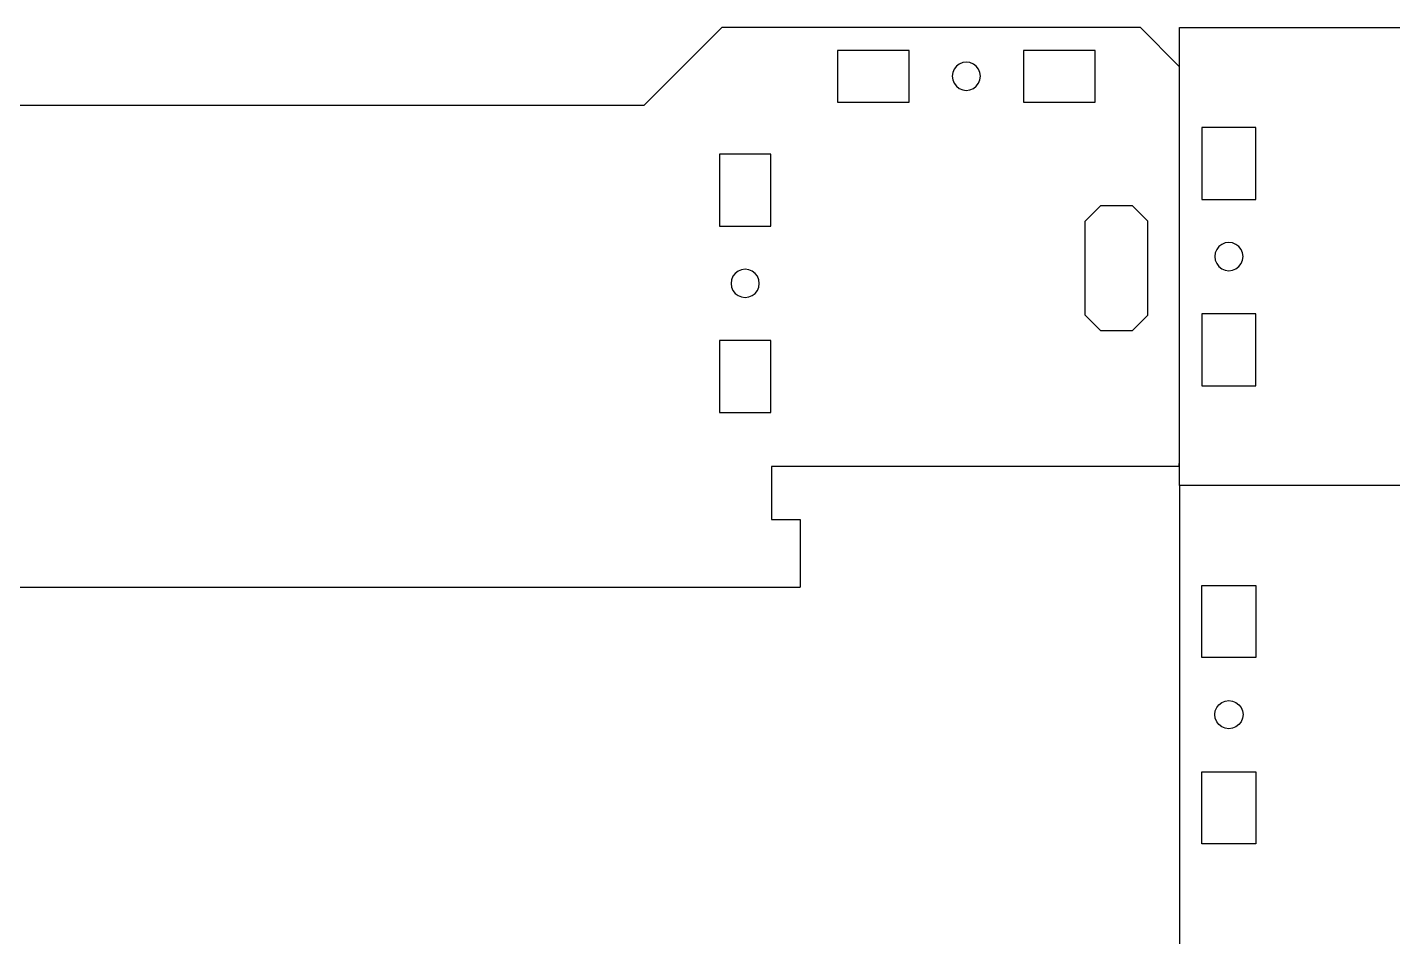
# Model space of a CAD drawing. Extents: x 0 to 941, y 0 to 539.
# Drawn here: x 222.3 to 396.7, y 421.9 to 538.9 of the extents above; entities that cross this region are included whole.
import ezdxf

# ---------------------------------------------------------------- set-up
doc = ezdxf.new("R2010")
doc.units = 0
doc.layers.add('Layer_1', color=7, linetype='CONTINUOUS')

msp = doc.modelspace()

# ---------------------------------------------------------------- linework, layer by layer
at = {"layer": 'Layer_1', "color": 2}
for points in [[(311.027431, 538.930603), (301.047404, 528.930679)], [(311.027431, 538.930603), (364.420489, 538.930603)], [(364.420489, 538.930603), (369.410488, 533.930641)], [(369.410488, 533.930641), (369.410488, 483.231028)], [(301.047404, 528.930679), (27.096156, 528.930679)], [(369.401259, 482.831034), (369.410573, 483.231028)], [(317.314834, 482.831034), (317.314834, 476.081097)], [(369.401259, 482.831034), (317.314834, 482.831034)], [(317.314834, 476.081097), (320.998201, 476.081097)], [(320.998201, 476.081097), (320.998201, 467.431155)], [(45.060164, 467.431155), (320.998201, 467.431155)]]:
    msp.add_lwpolyline(points, dxfattribs=at)
at = {"layer": 'Layer_1', "color": 5}
for points in [[(369.457619, 538.902211), (400.457416, 538.902211)], [(369.457619, 480.40223), (369.457619, 538.902211)], [(369.455728, 480.402145), (369.455728, 421.902163)]]:
    msp.add_lwpolyline(points, dxfattribs=at)
at = {"layer": 'Layer_1', "color": 7}
for points in [[(325.748029, 529.380683), (334.929621, 529.380683), (334.929621, 535.980647), (325.748029, 535.980647), (325.748029, 529.380683)], [(349.500416, 535.980647), (349.500416, 529.380683), (358.682064, 529.380683), (358.682064, 535.980647), (349.500416, 535.980647)], [(340.943551, 533.954658), (340.657801, 533.581504)], [(341.315971, 534.241001), (340.943551, 533.954658)], [(341.749634, 534.420974), (341.315971, 534.241001)], [(342.215018, 534.482386), (341.749634, 534.420974)], [(342.680403, 534.420974), (342.215018, 534.482386)], [(343.114066, 534.241001), (342.680403, 534.420974)], [(343.486486, 533.954658), (343.114066, 534.241001)], [(343.772236, 533.581504), (343.486486, 533.954658)], [(340.478166, 533.146967), (340.416896, 532.680651)], [(340.416896, 532.680651), (340.478166, 532.214335)], [(340.657801, 533.581504), (340.478166, 533.146967)], [(340.478166, 532.214335), (340.657801, 531.779797)], [(343.95187, 533.146967), (343.772236, 533.581504)], [(343.772236, 531.779797), (343.95187, 532.214335)], [(344.013141, 532.680651), (343.95187, 533.146967)], [(343.95187, 532.214335), (344.013141, 532.680651)], [(340.657801, 531.779797), (340.943551, 531.406671)], [(340.943551, 531.406671), (341.315971, 531.120329)], [(341.315971, 531.120329), (341.749634, 530.940356)], [(341.749634, 530.940356), (342.215018, 530.878944)], [(342.215018, 530.878944), (342.680403, 530.940356)], [(342.680403, 530.940356), (343.114066, 531.120329), (343.486486, 531.406671)], [(343.486486, 531.406671), (343.772236, 531.779797)], [(372.307612, 526.15223), (372.307612, 516.952237)], [(379.207466, 526.15223), (372.307612, 526.15223)], [(372.307612, 516.952237), (379.207466, 516.952237), (379.207466, 526.15223)], [(310.678209, 522.730737), (310.678209, 513.530801)], [(317.264994, 522.730737), (310.678209, 522.730737)], [(317.264994, 513.530801), (317.264994, 522.730737)], [(359.393744, 516.178779), (357.397727, 514.178783)], [(359.393744, 516.178779), (363.385749, 516.178779)], [(363.385749, 500.182931), (365.381738, 502.182899), (365.381738, 514.178783), (363.385749, 516.178779)], [(310.678209, 513.530801), (317.264994, 513.530801)], [(357.397727, 502.182899), (357.397727, 514.178783)], [(374.856756, 511.212571), (374.483602, 510.926256)], [(375.291237, 511.392572), (374.8567, 511.212571)], [(375.757638, 511.453955), (375.291294, 511.392572)], [(376.223897, 511.392572), (375.757581, 511.453955)], [(376.658491, 511.212571), (376.223953, 511.392572)], [(377.031645, 510.926256), (376.658491, 511.212571)], [(373.955846, 509.652221), (374.01723, 509.185905)], [(374.017286, 510.118565), (373.955903, 509.652221)], [(374.197287, 510.553102), (374.017286, 510.118565)], [(374.483602, 510.926256), (374.197287, 510.553102)], [(377.317931, 510.553102), (377.031645, 510.926256)], [(377.497876, 510.118565), (377.317875, 510.553102)], [(377.559316, 509.652221), (377.497933, 510.118565)], [(377.497933, 509.185905), (377.559316, 509.652221)], [(312.700134, 507.504848), (312.414384, 507.131722)], [(313.506189, 504.490545), (313.971601, 504.429134), (314.436986, 504.490545), (314.870648, 504.670547), (315.243069, 504.956861), (315.528819, 505.329987), (315.708453, 505.764553), (315.769724, 506.230841), (315.708453, 506.697185), (315.528819, 507.131722), (315.243069, 507.504848), (314.870648, 507.791191), (314.436986, 507.971164), (313.971601, 508.032575), (313.506189, 507.971164), (313.072526, 507.791191), (312.700134, 507.504848)], [(374.017286, 509.185905), (374.197287, 508.751367)], [(374.197287, 508.751367), (374.483602, 508.378213)], [(374.483602, 508.378213), (374.856756, 508.091899), (375.291294, 507.911897)], [(375.291294, 507.911897), (375.757638, 507.850514)], [(375.757581, 507.850514), (376.223897, 507.911897)], [(376.223953, 507.911897), (376.658491, 508.091899)], [(376.658491, 508.091899), (377.031645, 508.378213)], [(377.031645, 508.378213), (377.317931, 508.751367)], [(377.317931, 508.751367), (377.497933, 509.185905)], [(312.414384, 507.131722), (312.234721, 506.697185), (312.173479, 506.230841)], [(312.173479, 506.230841), (312.234721, 505.764553)], [(312.234721, 505.764553), (312.414384, 505.329987)], [(312.414384, 505.329987), (312.700134, 504.956861)], [(312.700134, 504.956861), (313.072526, 504.670547)], [(313.072526, 504.670547), (313.506189, 504.490545)], [(379.207466, 502.352232), (372.307612, 502.352232)], [(372.307612, 502.352232), (372.307612, 493.152239)], [(379.207466, 493.152239), (379.207466, 502.352232)], [(357.397727, 502.182899), (359.393744, 500.182931)], [(310.678209, 498.930909), (310.678209, 489.730972)], [(317.264994, 498.930909), (310.678209, 498.930909)], [(317.264994, 489.730972), (317.264994, 498.930909)], [(363.385749, 500.182931), (359.393744, 500.182931)], [(372.307612, 493.152239), (379.207466, 493.152239)], [(310.678209, 489.730972), (317.264994, 489.730972)], [(665.457394, 480.40223), (369.457619, 480.40223)], [(372.305721, 467.652163), (379.205575, 467.652163)], [(372.305721, 458.452171), (372.305721, 467.652163)], [(379.205575, 467.652163), (379.205575, 458.452171)], [(379.205575, 458.452171), (372.305721, 458.452171)], [(374.015395, 451.618498), (374.195396, 452.053036)], [(374.195396, 452.053036), (374.481711, 452.42619)], [(374.481711, 452.42619), (374.854865, 452.712504)], [(374.854865, 452.712504), (375.289403, 452.892506)], [(375.289403, 452.892506), (375.755718, 452.953889)], [(375.755718, 452.953889), (376.222062, 452.892506)], [(376.222062, 452.892506), (376.6566, 452.712504)], [(376.6566, 452.712504), (377.029754, 452.42619)], [(377.029754, 452.42619), (377.31604, 452.053036)], [(377.31604, 452.053036), (377.496042, 451.618498)], [(373.954012, 451.152154), (374.015395, 451.618498)], [(374.015395, 450.685838), (373.954012, 451.152154)], [(374.195396, 450.251301), (374.015395, 450.685838)], [(374.481711, 449.878147), (374.195396, 450.251301)], [(377.31604, 450.251301), (377.029754, 449.878147)], [(377.496042, 450.685838), (377.31604, 450.251301)], [(377.496042, 451.618498), (377.557425, 451.152154)], [(377.557425, 451.152154), (377.496042, 450.685838)], [(374.854865, 449.591832), (374.481711, 449.878147)], [(375.289403, 449.411831), (374.854865, 449.591832)], [(375.755718, 449.350447), (375.289403, 449.411831)], [(376.222062, 449.411831), (375.755718, 449.350447)], [(376.6566, 449.591832), (376.222062, 449.411831)], [(377.029754, 449.878147), (376.6566, 449.591832)], [(372.305721, 443.852166), (379.205575, 443.852166)], [(372.305721, 434.652173), (372.305721, 443.852166)], [(379.205575, 443.852166), (379.205575, 434.652173)], [(379.205575, 434.652173), (372.305721, 434.652173)]]:
    msp.add_lwpolyline(points, dxfattribs=at)

doc.saveas('drawing.dxf')
